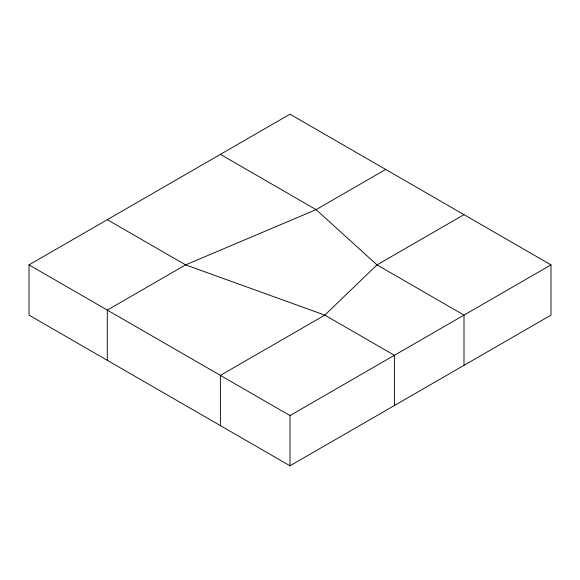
<?xml version="1.0" encoding="UTF-8"?>
<svg xmlns="http://www.w3.org/2000/svg" width="580" height="580" viewBox="0 0 580 580"><rect width="100%" height="100%" fill="white"/><g stroke="black" fill="none" stroke-linecap="round" stroke-linejoin="round"><path stroke-width="0.87" d="M29 264.886L290 114.195L551 264.886L551 315.114L290 465.805L29 315.114L29 264.886L290 415.57L551 264.886M385.7 169.447L316.1 209.634L185.6 264.886L107.3 310.09L107.3 360.318M464 214.658L377 264.886L324.8 315.114L220.4 375.39L220.4 425.618M220.4 154.381L316.1 209.634L377 264.886L464 315.114L464 365.342M107.3 219.682L185.6 264.886L324.8 315.114L394.4 355.301L394.4 405.529M290 415.57L290 465.805"/></g></svg>
